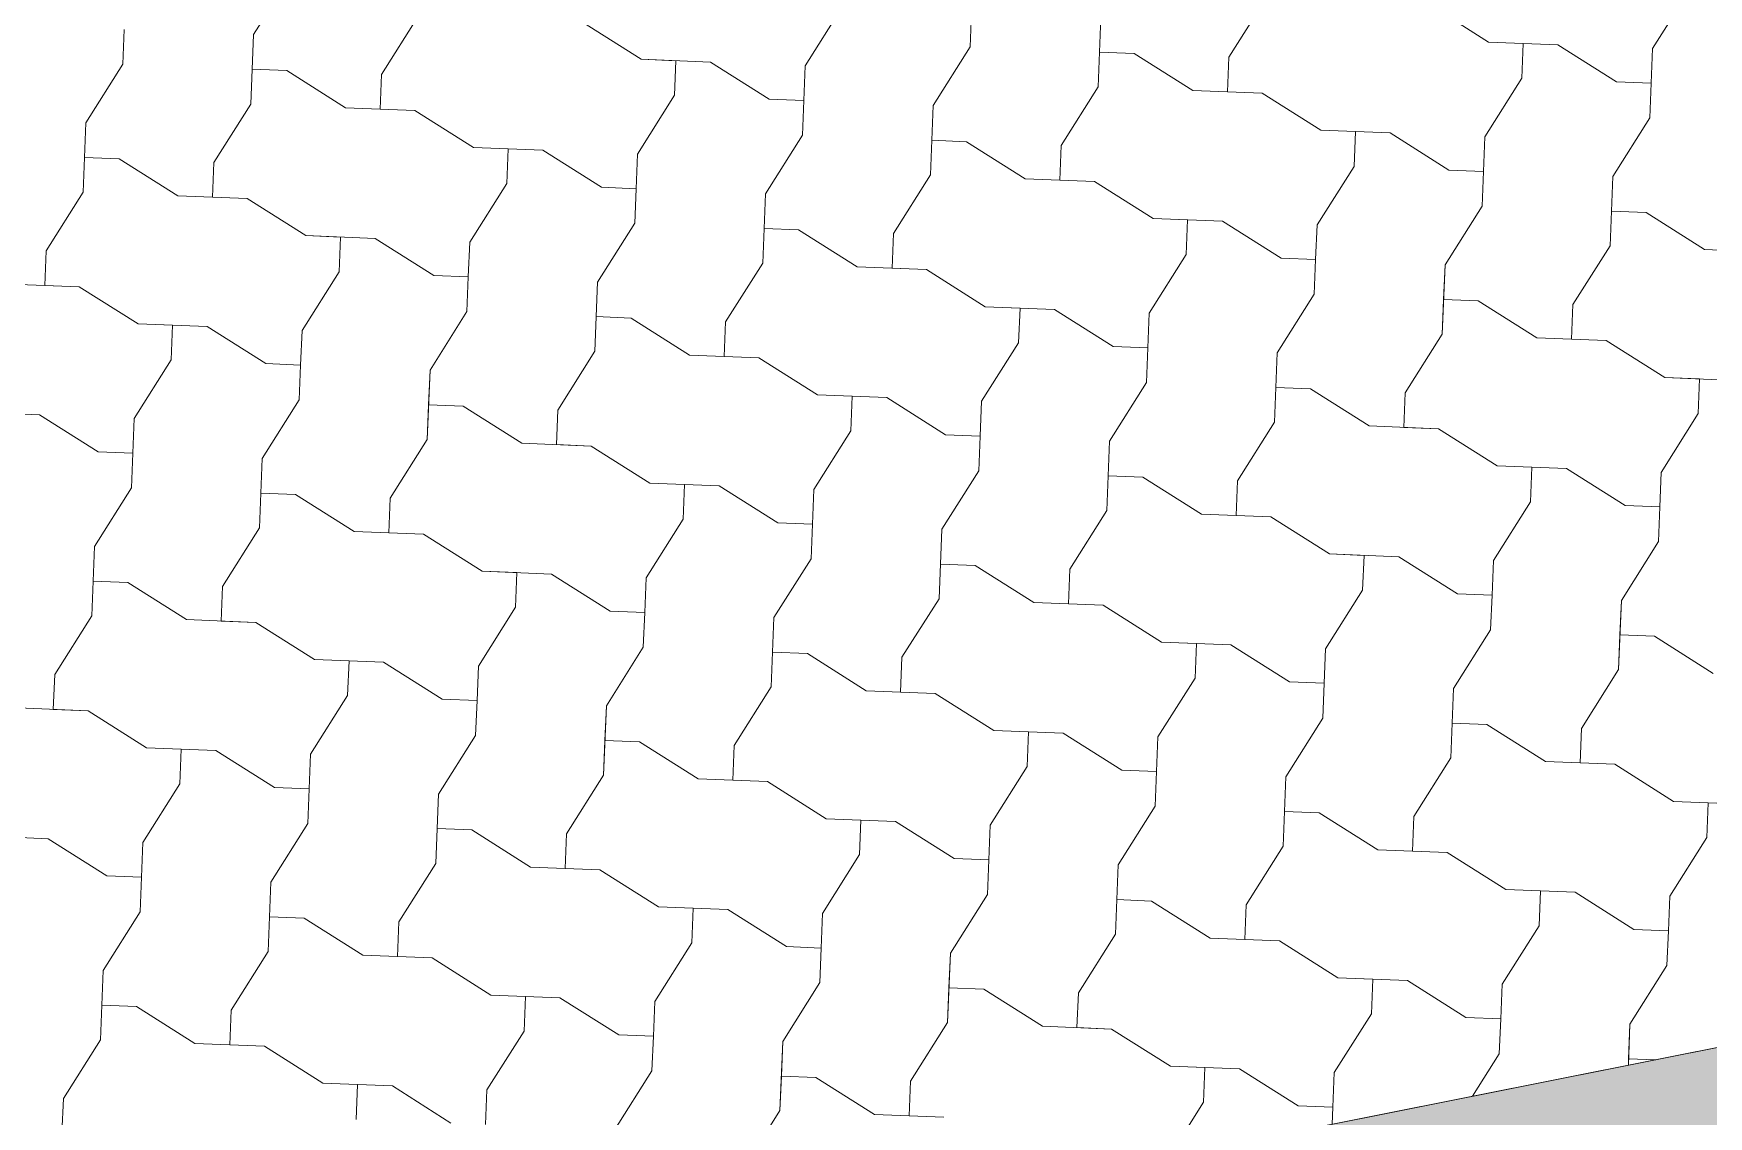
# Model space of a CAD drawing. Header units: metres. Extents: x -111189 to -108577, y -72951 to -72647.
# Drawn here: x -110736.038 to -110734.788, y -72943.498 to -72942.69 of the extents above; entities that cross this region are included whole.
import ezdxf

# ---------------------------------------------------------------- set-up
doc = ezdxf.new("R2010")
doc.units = ezdxf.units.M
doc.header["$MEASUREMENT"] = 0
doc.set_wipeout_variables(frame=1)
doc.linetypes.add('Dot & Dashed', pattern=[0.670278, 0.3175, -0.176389, 0, -0.176389])
doc.linetypes.add('Wipeout_Contour', pattern=[1, 0, -1])
for name, color, linetype in [('Planta Piso -1_1_0', 7, 'Continuous'), ('Planta Piso -1_1_01 - TERRENO PROPOSTO', 7, 'Continuous'), ('Planta Piso -1_1_02 - ESTRADAS', 7, 'Continuous'), ('Planta Piso -1_1_02 - PASSEIOS', 7, 'Continuous')]:
    doc.layers.add(name, color=color, linetype=linetype)

# ---------------------------------------------------------------- blocks, each defined once
blk = doc.blocks.new('*X139', base_point=(-110755.4355, -72968.689))
at = {"layer": 'Planta Piso -1_1_02 - PASSEIOS', "color": 253, "linetype": 'Continuous', "lineweight": 9, "ltscale": 1000}
for p, q in [((-110735.8742, -72942.6912), (-110735.8465, -72942.6475)), ((-110735.8742, -72942.6912), (-110735.8465, -72942.6475)), ((-110735.1463, -72942.708), (-110735.1187, -72942.6643)), ((-110735.1463, -72942.708), (-110735.1187, -72942.6643)), ((-110734.9963, -72942.6691), (-110734.9526, -72942.6968)), ((-110734.9963, -72942.6691), (-110734.9526, -72942.6968)), ((-110734.8302, -72942.7016), (-110734.8025, -72942.6578)), ((-110735.7787, -72942.7209), (-110735.751, -72942.6771)), ((-110735.7787, -72942.7209), (-110735.751, -72942.6771)), ((-110735.6287, -72942.682), (-110735.5849, -72942.7096)), ((-110735.6287, -72942.682), (-110735.5849, -72942.7096)), ((-110735.4625, -72942.7145), (-110735.4349, -72942.6707)), ((-110735.3394, -72942.7004), (-110735.3384, -72942.6745)), ((-110735.3394, -72942.7004), (-110735.3384, -72942.6745)), ((-110735.2439, -72942.7301), (-110735.2418, -72942.6784)), ((-110735.2418, -72942.6784), (-110735.2429, -72942.7042)), ((-110735.9717, -72942.7133), (-110735.9707, -72942.6874)), ((-110735.9717, -72942.7133), (-110735.9707, -72942.6874)), ((-110735.8762, -72942.743), (-110735.8742, -72942.6912)), ((-110735.8742, -72942.6912), (-110735.8752, -72942.7171)), ((-110735.367, -72942.7442), (-110735.3394, -72942.7004)), ((-110735.367, -72942.7442), (-110735.3394, -72942.7004)), ((-110735.2439, -72942.7301), (-110735.2429, -72942.7042)), ((-110735.217, -72942.7052), (-110735.2429, -72942.7042)), ((-110735.217, -72942.7052), (-110735.1732, -72942.7329)), ((-110734.9526, -72942.6968), (-110734.9267, -72942.6978)), ((-110734.9526, -72942.6968), (-110734.9008, -72942.6988)), ((-110734.9277, -72942.7236), (-110734.9267, -72942.6978)), ((-110734.9008, -72942.6988), (-110734.8571, -72942.7264)), ((-110734.8302, -72942.7016), (-110734.8312, -72942.7275)), ((-110735.9993, -72942.757), (-110735.9717, -72942.7133)), ((-110735.9993, -72942.757), (-110735.9717, -72942.7133)), ((-110735.8762, -72942.743), (-110735.8752, -72942.7171)), ((-110735.8493, -72942.7181), (-110735.8752, -72942.7171)), ((-110735.8493, -72942.7181), (-110735.8056, -72942.7458)), ((-110735.5849, -72942.7096), (-110735.559, -72942.7107)), ((-110735.5849, -72942.7096), (-110735.5332, -72942.7117)), ((-110735.56, -72942.7365), (-110735.559, -72942.7107)), ((-110735.5332, -72942.7117), (-110735.4894, -72942.7393)), ((-110735.4625, -72942.7145), (-110735.4635, -72942.7403)), ((-110735.1463, -72942.708), (-110735.1474, -72942.7339)), ((-110735.1463, -72942.708), (-110735.1474, -72942.7339)), ((-110735.7787, -72942.7209), (-110735.7797, -72942.7468)), ((-110735.7787, -72942.7209), (-110735.7797, -72942.7468)), ((-110735.2715, -72942.7739), (-110735.2439, -72942.7301)), ((-110735.2715, -72942.7739), (-110735.2439, -72942.7301)), ((-110734.9554, -72942.7674), (-110734.9277, -72942.7236)), ((-110734.8571, -72942.7264), (-110734.8312, -72942.7275)), ((-110734.8322, -72942.7533), (-110734.8312, -72942.7275)), ((-110734.8322, -72942.7533), (-110734.8312, -72942.7275)), ((-110735.9038, -72942.7867), (-110735.8762, -72942.743)), ((-110735.9038, -72942.7867), (-110735.8762, -72942.743)), ((-110735.5877, -72942.7803), (-110735.56, -72942.7365)), ((-110735.4894, -72942.7393), (-110735.4635, -72942.7403)), ((-110735.4646, -72942.7662), (-110735.4635, -72942.7403)), ((-110735.4646, -72942.7662), (-110735.4635, -72942.7403)), ((-110735.3691, -72942.7959), (-110735.367, -72942.7442)), ((-110735.367, -72942.7442), (-110735.368, -72942.77)), ((-110735.1732, -72942.7329), (-110735.1215, -72942.7349)), ((-110735.1215, -72942.7349), (-110735.1474, -72942.7339)), ((-110735.1215, -72942.7349), (-110735.0777, -72942.7626)), ((-110735.1215, -72942.7349), (-110735.0777, -72942.7626)), ((-110736.0014, -72942.8088), (-110735.9993, -72942.757)), ((-110735.9993, -72942.757), (-110736.0004, -72942.7829)), ((-110735.8056, -72942.7458), (-110735.7538, -72942.7478)), ((-110735.7538, -72942.7478), (-110735.7797, -72942.7468)), ((-110735.7538, -72942.7478), (-110735.7101, -72942.7754)), ((-110735.7538, -72942.7478), (-110735.7101, -72942.7754)), ((-110734.8599, -72942.7971), (-110734.8322, -72942.7533)), ((-110734.8599, -72942.7971), (-110734.8322, -72942.7533)), ((-110735.4922, -72942.81), (-110735.4646, -72942.7662)), ((-110735.4922, -72942.81), (-110735.4646, -72942.7662)), ((-110735.3691, -72942.7959), (-110735.368, -72942.77)), ((-110735.3422, -72942.7711), (-110735.368, -72942.77)), ((-110735.0777, -72942.7626), (-110735.0519, -72942.7636)), ((-110735.0777, -72942.7626), (-110735.026, -72942.7646)), ((-110735.0529, -72942.7895), (-110735.0519, -72942.7636)), ((-110735.026, -72942.7646), (-110734.9822, -72942.7923)), ((-110734.9554, -72942.7674), (-110734.9564, -72942.7933)), ((-110735.7101, -72942.7754), (-110735.6842, -72942.7765)), ((-110735.7101, -72942.7754), (-110735.6583, -72942.7775)), ((-110735.6852, -72942.8023), (-110735.6842, -72942.7765)), ((-110735.6583, -72942.7775), (-110735.6146, -72942.8051)), ((-110735.5877, -72942.7803), (-110735.5887, -72942.8062)), ((-110735.3422, -72942.7711), (-110735.2984, -72942.7987)), ((-110735.2715, -72942.7739), (-110735.2725, -72942.7997)), ((-110735.2715, -72942.7739), (-110735.2725, -72942.7997)), ((-110736.0014, -72942.8088), (-110736.0004, -72942.7829)), ((-110735.9745, -72942.7839), (-110736.0004, -72942.7829)), ((-110735.9745, -72942.7839), (-110735.9307, -72942.8116)), ((-110735.9038, -72942.7867), (-110735.9049, -72942.8126)), ((-110735.9038, -72942.7867), (-110735.9049, -72942.8126)), ((-110735.0805, -72942.8332), (-110735.0529, -72942.7895)), ((-110734.9822, -72942.7923), (-110734.9564, -72942.7933)), ((-110734.9574, -72942.8191), (-110734.9564, -72942.7933)), ((-110734.9574, -72942.8191), (-110734.9564, -72942.7933)), ((-110735.7129, -72942.8461), (-110735.6852, -72942.8023)), ((-110735.6146, -72942.8051), (-110735.5887, -72942.8062)), ((-110735.5897, -72942.832), (-110735.5887, -72942.8062)), ((-110735.5897, -72942.832), (-110735.5887, -72942.8062)), ((-110735.3967, -72942.8397), (-110735.3691, -72942.7959)), ((-110735.3967, -72942.8397), (-110735.3691, -72942.7959)), ((-110735.2984, -72942.7987), (-110735.2467, -72942.8007)), ((-110735.2467, -72942.8007), (-110735.2725, -72942.7997)), ((-110735.2467, -72942.8007), (-110735.2029, -72942.8284)), ((-110735.2467, -72942.8007), (-110735.2029, -72942.8284)), ((-110734.8619, -72942.8488), (-110734.8599, -72942.7971)), ((-110734.8599, -72942.7971), (-110734.8609, -72942.823)), ((-110736.029, -72942.8525), (-110736.0014, -72942.8088)), ((-110736.029, -72942.8525), (-110736.0014, -72942.8088)), ((-110735.9307, -72942.8116), (-110735.879, -72942.8136)), ((-110735.879, -72942.8136), (-110735.9049, -72942.8126)), ((-110735.879, -72942.8136), (-110735.8352, -72942.8412)), ((-110735.879, -72942.8136), (-110735.8352, -72942.8412)), ((-110735.4942, -72942.8617), (-110735.4922, -72942.81)), ((-110735.4922, -72942.81), (-110735.4932, -72942.8358)), ((-110734.985, -72942.8629), (-110734.9574, -72942.8191)), ((-110734.985, -72942.8629), (-110734.9574, -72942.8191)), ((-110735.6174, -72942.8758), (-110735.5897, -72942.832)), ((-110735.6174, -72942.8758), (-110735.5897, -72942.832)), ((-110735.2029, -72942.8284), (-110735.1771, -72942.8294)), ((-110735.2029, -72942.8284), (-110735.1512, -72942.8304)), ((-110735.1781, -72942.8553), (-110735.1771, -72942.8294)), ((-110735.1512, -72942.8304), (-110735.1074, -72942.8581)), ((-110734.8619, -72942.8488), (-110734.8609, -72942.823)), ((-110734.835, -72942.824), (-110734.8609, -72942.823)), ((-110734.835, -72942.824), (-110734.7913, -72942.8516)), ((-110735.8352, -72942.8412), (-110735.8094, -72942.8423)), ((-110735.8352, -72942.8412), (-110735.7835, -72942.8433)), ((-110735.8104, -72942.8681), (-110735.8094, -72942.8423)), ((-110735.7835, -72942.8433), (-110735.7397, -72942.8709)), ((-110735.4942, -72942.8617), (-110735.4932, -72942.8358)), ((-110735.4674, -72942.8369), (-110735.4932, -72942.8358)), ((-110735.4674, -72942.8369), (-110735.4236, -72942.8645)), ((-110735.3967, -72942.8397), (-110735.3977, -72942.8655)), ((-110735.3967, -72942.8397), (-110735.3977, -72942.8655)), ((-110735.0805, -72942.8332), (-110735.0816, -72942.8591)), ((-110736.029, -72942.8525), (-110736.03, -72942.8784)), ((-110736.029, -72942.8525), (-110736.03, -72942.8784)), ((-110735.7129, -72942.8461), (-110735.7139, -72942.872)), ((-110735.2057, -72942.899), (-110735.1781, -72942.8553)), ((-110734.8896, -72942.8926), (-110734.8619, -72942.8488)), ((-110734.8896, -72942.8926), (-110734.8619, -72942.8488)), ((-110734.7913, -72942.8516), (-110734.7395, -72942.8537)), ((-110735.838, -72942.9119), (-110735.8104, -72942.8681)), ((-110735.5219, -72942.9055), (-110735.4942, -72942.8617)), ((-110735.5219, -72942.9055), (-110735.4942, -72942.8617)), ((-110735.4236, -72942.8645), (-110735.3719, -72942.8665)), ((-110735.3719, -72942.8665), (-110735.3977, -72942.8655)), ((-110735.3719, -72942.8665), (-110735.3281, -72942.8942)), ((-110735.3719, -72942.8665), (-110735.3281, -72942.8942)), ((-110735.1074, -72942.8581), (-110735.0816, -72942.8591)), ((-110735.0826, -72942.8849), (-110735.0816, -72942.8591)), ((-110735.0826, -72942.8849), (-110735.0816, -72942.8591)), ((-110734.9871, -72942.9146), (-110734.985, -72942.8629)), ((-110734.985, -72942.8629), (-110734.9861, -72942.8888)), ((-110736.0559, -72942.8774), (-110736.0042, -72942.8794)), ((-110736.0042, -72942.8794), (-110736.03, -72942.8784)), ((-110736.0042, -72942.8794), (-110735.9604, -72942.9071)), ((-110736.0042, -72942.8794), (-110735.9604, -72942.9071)), ((-110735.7397, -72942.8709), (-110735.7139, -72942.872)), ((-110735.7149, -72942.8978), (-110735.7139, -72942.872)), ((-110735.7149, -72942.8978), (-110735.7139, -72942.872)), ((-110735.6194, -72942.9275), (-110735.6174, -72942.8758)), ((-110735.6174, -72942.8758), (-110735.6184, -72942.9016)), ((-110735.3281, -72942.8942), (-110735.3022, -72942.8952)), ((-110735.3281, -72942.8942), (-110735.2764, -72942.8962)), ((-110735.3033, -72942.9211), (-110735.3022, -72942.8952)), ((-110735.1102, -72942.9287), (-110735.0826, -72942.8849)), ((-110735.1102, -72942.9287), (-110735.0826, -72942.8849)), ((-110734.9871, -72942.9146), (-110734.9861, -72942.8888)), ((-110734.9602, -72942.8898), (-110734.9861, -72942.8888)), ((-110734.9602, -72942.8898), (-110734.9164, -72942.9174)), ((-110734.8896, -72942.8926), (-110734.8906, -72942.9185)), ((-110734.8896, -72942.8926), (-110734.8906, -72942.9185)), ((-110735.9604, -72942.9071), (-110735.9346, -72942.9081)), ((-110735.9604, -72942.9071), (-110735.9087, -72942.9091)), ((-110735.7425, -72942.9416), (-110735.7149, -72942.8978)), ((-110735.7425, -72942.9416), (-110735.7149, -72942.8978)), ((-110735.6194, -72942.9275), (-110735.6184, -72942.9016)), ((-110735.5925, -72942.9027), (-110735.6184, -72942.9016)), ((-110735.5925, -72942.9027), (-110735.5488, -72942.9303)), ((-110735.5219, -72942.9055), (-110735.5229, -72942.9313)), ((-110735.5219, -72942.9055), (-110735.5229, -72942.9313)), ((-110735.2764, -72942.8962), (-110735.2326, -72942.9239)), ((-110735.2057, -72942.899), (-110735.2067, -72942.9249)), ((-110735.9356, -72942.9339), (-110735.9346, -72942.9081)), ((-110735.9087, -72942.9091), (-110735.8649, -72942.9367)), ((-110735.838, -72942.9119), (-110735.8391, -72942.9378)), ((-110735.0147, -72942.9584), (-110734.9871, -72942.9146)), ((-110735.0147, -72942.9584), (-110734.9871, -72942.9146)), ((-110734.9164, -72942.9174), (-110734.8647, -72942.9195)), ((-110734.8647, -72942.9195), (-110734.8906, -72942.9185)), ((-110734.8647, -72942.9195), (-110734.8209, -72942.9471)), ((-110734.8647, -72942.9195), (-110734.8209, -72942.9471)), ((-110735.6471, -72942.9713), (-110735.6194, -72942.9275)), ((-110735.6471, -72942.9713), (-110735.6194, -72942.9275)), ((-110735.5488, -72942.9303), (-110735.497, -72942.9324)), ((-110735.497, -72942.9324), (-110735.5229, -72942.9313)), ((-110735.497, -72942.9324), (-110735.4533, -72942.96)), ((-110735.497, -72942.9324), (-110735.4533, -72942.96)), ((-110735.3309, -72942.9648), (-110735.3033, -72942.9211)), ((-110735.2326, -72942.9239), (-110735.2067, -72942.9249)), ((-110735.2078, -72942.9508), (-110735.2067, -72942.9249)), ((-110735.2078, -72942.9508), (-110735.2067, -72942.9249)), ((-110735.1123, -72942.9804), (-110735.1102, -72942.9287)), ((-110735.1102, -72942.9287), (-110735.1112, -72942.9546)), ((-110735.9632, -72942.9777), (-110735.9356, -72942.9339)), ((-110735.8649, -72942.9367), (-110735.8391, -72942.9378)), ((-110735.8401, -72942.9636), (-110735.8391, -72942.9378)), ((-110735.8401, -72942.9636), (-110735.8391, -72942.9378)), ((-110735.7446, -72942.9933), (-110735.7425, -72942.9416)), ((-110735.7425, -72942.9416), (-110735.7436, -72942.9675)), ((-110735.2354, -72942.9945), (-110735.2078, -72942.9508)), ((-110735.2354, -72942.9945), (-110735.2078, -72942.9508)), ((-110735.1123, -72942.9804), (-110735.1112, -72942.9546)), ((-110735.0854, -72942.9556), (-110735.1112, -72942.9546)), ((-110735.0854, -72942.9556), (-110735.0416, -72942.9832)), ((-110734.8209, -72942.9471), (-110734.7951, -72942.9481)), ((-110734.8209, -72942.9471), (-110734.7692, -72942.9492)), ((-110734.7961, -72942.974), (-110734.7951, -72942.9481)), ((-110735.8677, -72943.0074), (-110735.8401, -72942.9636)), ((-110735.8677, -72943.0074), (-110735.8401, -72942.9636)), ((-110735.7446, -72942.9933), (-110735.7436, -72942.9675)), ((-110735.7177, -72942.9685), (-110735.7436, -72942.9675)), ((-110735.7177, -72942.9685), (-110735.6739, -72942.9961)), ((-110735.4533, -72942.96), (-110735.4274, -72942.961)), ((-110735.4533, -72942.96), (-110735.4015, -72942.962)), ((-110735.4284, -72942.9869), (-110735.4274, -72942.961)), ((-110735.4015, -72942.962), (-110735.3578, -72942.9897)), ((-110735.3309, -72942.9648), (-110735.3319, -72942.9907)), ((-110735.0147, -72942.9584), (-110735.0158, -72942.9843)), ((-110735.0147, -72942.9584), (-110735.0158, -72942.9843)), ((-110736.0856, -72942.9729), (-110736.0339, -72942.9749)), ((-110736.0339, -72942.9749), (-110735.9901, -72943.0025)), ((-110735.9632, -72942.9777), (-110735.9642, -72943.0036)), ((-110735.6471, -72942.9713), (-110735.6481, -72942.9971)), ((-110735.6471, -72942.9713), (-110735.6481, -72942.9971)), ((-110735.1399, -72943.0242), (-110735.1123, -72942.9804)), ((-110735.1399, -72943.0242), (-110735.1123, -72942.9804)), ((-110734.8237, -72943.0178), (-110734.7961, -72942.974)), ((-110735.7722, -72943.0371), (-110735.7446, -72942.9933)), ((-110735.7722, -72943.0371), (-110735.7446, -72942.9933)), ((-110735.4561, -72943.0306), (-110735.4284, -72942.9869)), ((-110735.3578, -72942.9897), (-110735.3319, -72942.9907)), ((-110735.3329, -72943.0166), (-110735.3319, -72942.9907)), ((-110735.3329, -72943.0166), (-110735.3319, -72942.9907)), ((-110735.2374, -72943.0462), (-110735.2354, -72942.9945)), ((-110735.2354, -72942.9945), (-110735.2364, -72943.0204)), ((-110735.0416, -72942.9832), (-110734.9899, -72942.9853)), ((-110734.9899, -72942.9853), (-110735.0158, -72942.9843)), ((-110734.9899, -72942.9853), (-110734.9461, -72943.0129)), ((-110734.9899, -72942.9853), (-110734.9461, -72943.0129)), ((-110735.9901, -72943.0025), (-110735.9642, -72943.0036)), ((-110735.9653, -72943.0294), (-110735.9642, -72943.0036)), ((-110735.9653, -72943.0294), (-110735.9642, -72943.0036)), ((-110735.8698, -72943.0591), (-110735.8677, -72943.0074)), ((-110735.8677, -72943.0074), (-110735.8687, -72943.0333)), ((-110735.6739, -72942.9961), (-110735.6222, -72942.9982)), ((-110735.6222, -72942.9982), (-110735.6481, -72942.9971)), ((-110735.6222, -72942.9982), (-110735.5784, -72943.0258)), ((-110735.6222, -72942.9982), (-110735.5784, -72943.0258)), ((-110735.3606, -72943.0603), (-110735.3329, -72943.0166)), ((-110735.3606, -72943.0603), (-110735.3329, -72943.0166)), ((-110734.9461, -72943.0129), (-110734.9203, -72943.0139)), ((-110734.9461, -72943.0129), (-110734.8944, -72943.015)), ((-110734.9213, -72943.0398), (-110734.9203, -72943.0139)), ((-110734.8944, -72943.015), (-110734.8506, -72943.0426)), ((-110734.8237, -72943.0178), (-110734.8248, -72943.0436)), ((-110735.9929, -72943.0732), (-110735.9653, -72943.0294)), ((-110735.9929, -72943.0732), (-110735.9653, -72943.0294)), ((-110735.5784, -72943.0258), (-110735.5526, -72943.0268)), ((-110735.5784, -72943.0258), (-110735.5267, -72943.0278)), ((-110735.5536, -72943.0527), (-110735.5526, -72943.0268)), ((-110735.5267, -72943.0278), (-110735.483, -72943.0555)), ((-110735.4561, -72943.0306), (-110735.4571, -72943.0565)), ((-110735.2374, -72943.0462), (-110735.2364, -72943.0204)), ((-110735.2106, -72943.0214), (-110735.2364, -72943.0204)), ((-110735.2106, -72943.0214), (-110735.1668, -72943.049)), ((-110735.1399, -72943.0242), (-110735.1409, -72943.0501)), ((-110735.1399, -72943.0242), (-110735.1409, -72943.0501)), ((-110735.8698, -72943.0591), (-110735.8687, -72943.0333)), ((-110735.8429, -72943.0343), (-110735.8687, -72943.0333)), ((-110735.8429, -72943.0343), (-110735.7991, -72943.0619)), ((-110735.7722, -72943.0371), (-110735.7733, -72943.0629)), ((-110735.7722, -72943.0371), (-110735.7733, -72943.0629)), ((-110734.9489, -72943.0836), (-110734.9213, -72943.0398)), ((-110734.8506, -72943.0426), (-110734.8248, -72943.0436)), ((-110734.8258, -72943.0695), (-110734.8248, -72943.0436)), ((-110734.8258, -72943.0695), (-110734.8248, -72943.0436)), ((-110735.5812, -72943.0965), (-110735.5536, -72943.0527)), ((-110735.483, -72943.0555), (-110735.4571, -72943.0565)), ((-110735.4581, -72943.0824), (-110735.4571, -72943.0565)), ((-110735.4581, -72943.0824), (-110735.4571, -72943.0565)), ((-110735.2651, -72943.09), (-110735.2374, -72943.0462)), ((-110735.2651, -72943.09), (-110735.2374, -72943.0462)), ((-110735.1668, -72943.049), (-110735.1151, -72943.0511)), ((-110735.1151, -72943.0511), (-110735.1409, -72943.0501)), ((-110735.1151, -72943.0511), (-110735.0713, -72943.0787)), ((-110735.1151, -72943.0511), (-110735.0713, -72943.0787)), ((-110735.8974, -72943.1029), (-110735.8698, -72943.0591)), ((-110735.8974, -72943.1029), (-110735.8698, -72943.0591)), ((-110735.7991, -72943.0619), (-110735.7474, -72943.064)), ((-110735.7474, -72943.064), (-110735.7733, -72943.0629)), ((-110735.7474, -72943.064), (-110735.7036, -72943.0916)), ((-110735.7474, -72943.064), (-110735.7036, -72943.0916)), ((-110735.3626, -72943.1121), (-110735.3606, -72943.0603)), ((-110735.3606, -72943.0603), (-110735.3616, -72943.0862)), ((-110734.8534, -72943.1133), (-110734.8258, -72943.0695)), ((-110734.8534, -72943.1133), (-110734.8258, -72943.0695)), ((-110735.9949, -72943.1249), (-110735.9929, -72943.0732)), ((-110735.9929, -72943.0732), (-110735.9939, -72943.0991)), ((-110735.4858, -72943.1261), (-110735.4581, -72943.0824)), ((-110735.4858, -72943.1261), (-110735.4581, -72943.0824)), ((-110735.0713, -72943.0787), (-110735.0454, -72943.0798)), ((-110735.0713, -72943.0787), (-110735.0196, -72943.0808)), ((-110735.0465, -72943.1056), (-110735.0454, -72943.0798)), ((-110735.0196, -72943.0808), (-110734.9758, -72943.1084)), ((-110735.7036, -72943.0916), (-110735.6778, -72943.0926)), ((-110735.7036, -72943.0916), (-110735.6519, -72943.0937)), ((-110735.6788, -72943.1185), (-110735.6778, -72943.0926)), ((-110735.6519, -72943.0937), (-110735.6081, -72943.1213)), ((-110735.3626, -72943.1121), (-110735.3616, -72943.0862)), ((-110735.3357, -72943.0872), (-110735.3616, -72943.0862)), ((-110735.3357, -72943.0872), (-110735.292, -72943.1149)), ((-110735.2651, -72943.09), (-110735.2661, -72943.1159)), ((-110735.2651, -72943.09), (-110735.2661, -72943.1159)), ((-110734.9489, -72943.0836), (-110734.9499, -72943.1094)), ((-110735.9949, -72943.1249), (-110735.9939, -72943.0991)), ((-110735.9681, -72943.1001), (-110735.9939, -72943.0991)), ((-110735.9681, -72943.1001), (-110735.9243, -72943.1277)), ((-110735.8974, -72943.1029), (-110735.8984, -72943.1288)), ((-110735.8974, -72943.1029), (-110735.8984, -72943.1288)), ((-110735.5812, -72943.0965), (-110735.5823, -72943.1223)), ((-110735.0741, -72943.1494), (-110735.0465, -72943.1056)), ((-110735.7064, -72943.1623), (-110735.6788, -72943.1185)), ((-110735.3903, -72943.1558), (-110735.3626, -72943.1121)), ((-110735.3903, -72943.1558), (-110735.3626, -72943.1121)), ((-110735.292, -72943.1149), (-110735.2402, -72943.1169)), ((-110735.2402, -72943.1169), (-110735.2661, -72943.1159)), ((-110735.2402, -72943.1169), (-110735.1965, -72943.1445)), ((-110735.2402, -72943.1169), (-110735.1965, -72943.1445)), ((-110734.9758, -72943.1084), (-110734.9499, -72943.1094)), ((-110734.951, -72943.1353), (-110734.9499, -72943.1094)), ((-110734.951, -72943.1353), (-110734.9499, -72943.1094)), ((-110734.8555, -72943.165), (-110734.8534, -72943.1133)), ((-110734.8534, -72943.1133), (-110734.8545, -72943.1391)), ((-110736.0226, -72943.1687), (-110735.9949, -72943.1249)), ((-110736.0226, -72943.1687), (-110735.9949, -72943.1249)), ((-110735.9243, -72943.1277), (-110735.8726, -72943.1298)), ((-110735.8726, -72943.1298), (-110735.8984, -72943.1288)), ((-110735.8726, -72943.1298), (-110735.8288, -72943.1574)), ((-110735.8726, -72943.1298), (-110735.8288, -72943.1574)), ((-110735.6081, -72943.1213), (-110735.5823, -72943.1223)), ((-110735.5833, -72943.1482), (-110735.5823, -72943.1223)), ((-110735.5833, -72943.1482), (-110735.5823, -72943.1223)), ((-110735.4878, -72943.1779), (-110735.4858, -72943.1261)), ((-110735.4858, -72943.1261), (-110735.4868, -72943.152)), ((-110735.1965, -72943.1445), (-110735.1706, -72943.1456)), ((-110735.1965, -72943.1445), (-110735.1448, -72943.1466)), ((-110734.9786, -72943.1791), (-110734.951, -72943.1353)), ((-110734.9786, -72943.1791), (-110734.951, -72943.1353)), ((-110734.8555, -72943.165), (-110734.8545, -72943.1391)), ((-110734.8286, -72943.1401), (-110734.8545, -72943.1391)), ((-110734.8286, -72943.1401), (-110734.7848, -72943.1678)), ((-110735.8288, -72943.1574), (-110735.8029, -72943.1584)), ((-110735.8288, -72943.1574), (-110735.7771, -72943.1595)), ((-110735.6109, -72943.1919), (-110735.5833, -72943.1482)), ((-110735.6109, -72943.1919), (-110735.5833, -72943.1482)), ((-110735.4878, -72943.1779), (-110735.4868, -72943.152)), ((-110735.4609, -72943.153), (-110735.4868, -72943.152)), ((-110735.4609, -72943.153), (-110735.4171, -72943.1807)), ((-110735.3903, -72943.1558), (-110735.3913, -72943.1817)), ((-110735.3903, -72943.1558), (-110735.3913, -72943.1817)), ((-110735.1716, -72943.1714), (-110735.1706, -72943.1456)), ((-110735.1448, -72943.1466), (-110735.101, -72943.1742)), ((-110735.0741, -72943.1494), (-110735.0751, -72943.1752)), ((-110736.0226, -72943.1687), (-110736.0236, -72943.1946)), ((-110736.0226, -72943.1687), (-110736.0236, -72943.1946)), ((-110735.804, -72943.1843), (-110735.8029, -72943.1584)), ((-110735.7771, -72943.1595), (-110735.7333, -72943.1871)), ((-110735.7064, -72943.1623), (-110735.7074, -72943.1881)), ((-110734.8831, -72943.2088), (-110734.8555, -72943.165)), ((-110734.8831, -72943.2088), (-110734.8555, -72943.165)), ((-110735.5154, -72943.2216), (-110735.4878, -72943.1779)), ((-110735.5154, -72943.2216), (-110735.4878, -72943.1779)), ((-110735.4171, -72943.1807), (-110735.3654, -72943.1827)), ((-110735.3654, -72943.1827), (-110735.3913, -72943.1817)), ((-110735.3654, -72943.1827), (-110735.3217, -72943.2103)), ((-110735.3654, -72943.1827), (-110735.3217, -72943.2103)), ((-110735.1993, -72943.2152), (-110735.1716, -72943.1714)), ((-110735.101, -72943.1742), (-110735.0751, -72943.1752)), ((-110735.0761, -72943.2011), (-110735.0751, -72943.1752)), ((-110735.0761, -72943.2011), (-110735.0751, -72943.1752)), ((-110734.9807, -72943.2308), (-110734.9786, -72943.1791)), ((-110734.9786, -72943.1791), (-110734.9796, -72943.2049)), ((-110736.0495, -72943.1935), (-110735.9977, -72943.1956)), ((-110735.9977, -72943.1956), (-110736.0236, -72943.1946)), ((-110735.8316, -72943.2281), (-110735.804, -72943.1843)), ((-110735.7333, -72943.1871), (-110735.7074, -72943.1881)), ((-110735.7085, -72943.214), (-110735.7074, -72943.1881)), ((-110735.7085, -72943.214), (-110735.7074, -72943.1881)), ((-110735.613, -72943.2437), (-110735.6109, -72943.1919)), ((-110735.6109, -72943.1919), (-110735.612, -72943.2178)), ((-110735.9977, -72943.1956), (-110735.954, -72943.2232)), ((-110735.9977, -72943.1956), (-110735.954, -72943.2232)), ((-110735.1038, -72943.2449), (-110735.0761, -72943.2011)), ((-110735.1038, -72943.2449), (-110735.0761, -72943.2011)), ((-110734.9807, -72943.2308), (-110734.9796, -72943.2049)), ((-110734.9538, -72943.206), (-110734.9796, -72943.2049)), ((-110734.9538, -72943.206), (-110734.91, -72943.2336)), ((-110735.7361, -72943.2578), (-110735.7085, -72943.214)), ((-110735.7361, -72943.2578), (-110735.7085, -72943.214)), ((-110735.613, -72943.2437), (-110735.612, -72943.2178)), ((-110735.5861, -72943.2188), (-110735.612, -72943.2178)), ((-110735.5861, -72943.2188), (-110735.5423, -72943.2465)), ((-110735.3217, -72943.2103), (-110735.2958, -72943.2114)), ((-110735.3217, -72943.2103), (-110735.2699, -72943.2124)), ((-110735.2968, -72943.2372), (-110735.2958, -72943.2114)), ((-110735.2699, -72943.2124), (-110735.2262, -72943.24)), ((-110735.1993, -72943.2152), (-110735.2003, -72943.2411)), ((-110734.8831, -72943.2088), (-110734.8841, -72943.2346)), ((-110734.8831, -72943.2088), (-110734.8841, -72943.2346)), ((-110735.954, -72943.2232), (-110735.9281, -72943.2242)), ((-110735.954, -72943.2232), (-110735.9023, -72943.2253)), ((-110735.9291, -72943.2501), (-110735.9281, -72943.2242)), ((-110735.9023, -72943.2253), (-110735.8585, -72943.2529)), ((-110735.8316, -72943.2281), (-110735.8326, -72943.2539)), ((-110735.5154, -72943.2216), (-110735.5165, -72943.2475)), ((-110735.5154, -72943.2216), (-110735.5165, -72943.2475)), ((-110735.0083, -72943.2746), (-110734.9807, -72943.2308)), ((-110735.0083, -72943.2746), (-110734.9807, -72943.2308)), ((-110735.6406, -72943.2874), (-110735.613, -72943.2437)), ((-110735.6406, -72943.2874), (-110735.613, -72943.2437)), ((-110735.3245, -72943.281), (-110735.2968, -72943.2372)), ((-110735.2262, -72943.24), (-110735.2003, -72943.2411)), ((-110735.2013, -72943.2669), (-110735.2003, -72943.2411)), ((-110735.2013, -72943.2669), (-110735.2003, -72943.2411)), ((-110735.1058, -72943.2966), (-110735.1038, -72943.2449)), ((-110735.1038, -72943.2449), (-110735.1048, -72943.2707)), ((-110734.91, -72943.2336), (-110734.8583, -72943.2356)), ((-110734.8583, -72943.2356), (-110734.8841, -72943.2346)), ((-110734.8583, -72943.2356), (-110734.8145, -72943.2633)), ((-110734.8583, -72943.2356), (-110734.8145, -72943.2633)), ((-110735.9568, -72943.2939), (-110735.9291, -72943.2501)), ((-110735.8585, -72943.2529), (-110735.8326, -72943.2539)), ((-110735.8336, -72943.2798), (-110735.8326, -72943.2539)), ((-110735.8336, -72943.2798), (-110735.8326, -72943.2539)), ((-110735.7382, -72943.3095), (-110735.7361, -72943.2578)), ((-110735.7361, -72943.2578), (-110735.7371, -72943.2836)), ((-110735.5423, -72943.2465), (-110735.4906, -72943.2485)), ((-110735.4906, -72943.2485), (-110735.5165, -72943.2475)), ((-110735.4906, -72943.2485), (-110735.4468, -72943.2762)), ((-110735.4906, -72943.2485), (-110735.4468, -72943.2762)), ((-110735.229, -72943.3107), (-110735.2013, -72943.2669)), ((-110735.229, -72943.3107), (-110735.2013, -72943.2669)), ((-110734.8145, -72943.2633), (-110734.7886, -72943.2643)), ((-110734.8145, -72943.2633), (-110734.7628, -72943.2653)), ((-110734.7897, -72943.2902), (-110734.7886, -72943.2643)), ((-110735.8613, -72943.3236), (-110735.8336, -72943.2798)), ((-110735.8613, -72943.3236), (-110735.8336, -72943.2798)), ((-110735.4468, -72943.2762), (-110735.421, -72943.2772)), ((-110735.4468, -72943.2762), (-110735.3951, -72943.2782)), ((-110735.422, -72943.303), (-110735.421, -72943.2772)), ((-110735.3951, -72943.2782), (-110735.3513, -72943.3058)), ((-110735.3245, -72943.281), (-110735.3255, -72943.3069)), ((-110735.1058, -72943.2966), (-110735.1048, -72943.2707)), ((-110735.0789, -72943.2718), (-110735.1048, -72943.2707)), ((-110735.0789, -72943.2718), (-110735.0352, -72943.2994)), ((-110735.0083, -72943.2746), (-110735.0093, -72943.3004)), ((-110735.0083, -72943.2746), (-110735.0093, -72943.3004)), ((-110736.0792, -72943.289), (-110736.0274, -72943.2911)), ((-110736.0274, -72943.2911), (-110735.9837, -72943.3187)), ((-110735.9568, -72943.2939), (-110735.9578, -72943.3197)), ((-110735.7382, -72943.3095), (-110735.7371, -72943.2836)), ((-110735.7113, -72943.2846), (-110735.7371, -72943.2836)), ((-110735.7113, -72943.2846), (-110735.6675, -72943.3123)), ((-110735.6406, -72943.2874), (-110735.6416, -72943.3133)), ((-110735.6406, -72943.2874), (-110735.6416, -72943.3133)), ((-110734.8173, -72943.3339), (-110734.7897, -72943.2902)), ((-110735.4496, -72943.3468), (-110735.422, -72943.303)), ((-110735.3513, -72943.3058), (-110735.3255, -72943.3069)), ((-110735.3265, -72943.3327), (-110735.3255, -72943.3069)), ((-110735.3265, -72943.3327), (-110735.3255, -72943.3069)), ((-110735.1335, -72943.3404), (-110735.1058, -72943.2966)), ((-110735.1335, -72943.3404), (-110735.1058, -72943.2966)), ((-110735.0352, -72943.2994), (-110734.9835, -72943.3014)), ((-110734.9835, -72943.3014), (-110735.0093, -72943.3004)), ((-110734.9835, -72943.3014), (-110734.9397, -72943.3291)), ((-110734.9835, -72943.3014), (-110734.9397, -72943.3291)), ((-110735.9837, -72943.3187), (-110735.9578, -72943.3197)), ((-110735.9588, -72943.3456), (-110735.9578, -72943.3197)), ((-110735.9588, -72943.3456), (-110735.9578, -72943.3197)), ((-110735.7658, -72943.3532), (-110735.7382, -72943.3095)), ((-110735.7658, -72943.3532), (-110735.7382, -72943.3095)), ((-110735.6675, -72943.3123), (-110735.6158, -72943.3143)), ((-110735.6158, -72943.3143), (-110735.6416, -72943.3133)), ((-110735.6158, -72943.3143), (-110735.572, -72943.342)), ((-110735.6158, -72943.3143), (-110735.572, -72943.342)), ((-110735.231, -72943.3624), (-110735.229, -72943.3107)), ((-110735.229, -72943.3107), (-110735.23, -72943.3365)), ((-110735.8633, -72943.3753), (-110735.8613, -72943.3236)), ((-110735.8613, -72943.3236), (-110735.8623, -72943.3494)), ((-110735.3541, -72943.3765), (-110735.3265, -72943.3327)), ((-110735.3541, -72943.3765), (-110735.3265, -72943.3327)), ((-110734.9397, -72943.3291), (-110734.9138, -72943.3301)), ((-110734.9397, -72943.3291), (-110734.888, -72943.3311)), ((-110734.9148, -72943.356), (-110734.9138, -72943.3301)), ((-110734.888, -72943.3311), (-110734.8442, -72943.3588)), ((-110735.572, -72943.342), (-110735.5461, -72943.343)), ((-110735.572, -72943.342), (-110735.5203, -72943.344)), ((-110735.5472, -72943.3688), (-110735.5461, -72943.343)), ((-110735.5203, -72943.344), (-110735.4765, -72943.3716)), ((-110735.231, -72943.3624), (-110735.23, -72943.3365)), ((-110735.2041, -72943.3376), (-110735.23, -72943.3365)), ((-110735.2041, -72943.3376), (-110735.1604, -72943.3652)), ((-110735.1335, -72943.3404), (-110735.1345, -72943.3662)), ((-110735.1335, -72943.3404), (-110735.1345, -72943.3662)), ((-110734.8173, -72943.3339), (-110734.8183, -72943.3598)), ((-110735.9865, -72943.3894), (-110735.9588, -72943.3456)), ((-110735.9865, -72943.3894), (-110735.9588, -72943.3456)), ((-110735.8633, -72943.3753), (-110735.8623, -72943.3494)), ((-110735.8364, -72943.3504), (-110735.8623, -72943.3494)), ((-110735.8364, -72943.3504), (-110735.7927, -72943.3781)), ((-110735.7658, -72943.3532), (-110735.7668, -72943.3791)), ((-110735.7658, -72943.3532), (-110735.7668, -72943.3791)), ((-110735.4496, -72943.3468), (-110735.4507, -72943.3727)), ((-110734.9425, -72943.3997), (-110734.9148, -72943.356)), ((-110735.5748, -72943.4126), (-110735.5472, -72943.3688)), ((-110735.2586, -72943.4062), (-110735.231, -72943.3624)), ((-110735.2586, -72943.4062), (-110735.231, -72943.3624)), ((-110735.1604, -72943.3652), (-110735.1086, -72943.3673)), ((-110735.1086, -72943.3673), (-110735.1345, -72943.3662)), ((-110735.1086, -72943.3673), (-110735.0649, -72943.3949)), ((-110735.1086, -72943.3673), (-110735.0649, -72943.3949)), ((-110734.8442, -72943.3588), (-110734.8183, -72943.3598)), ((-110734.8194, -72943.3857), (-110734.8183, -72943.3598)), ((-110734.8194, -72943.3857), (-110734.8183, -72943.3598)), ((-110735.891, -72943.4191), (-110735.8633, -72943.3753)), ((-110735.891, -72943.4191), (-110735.8633, -72943.3753)), ((-110735.7927, -72943.3781), (-110735.741, -72943.3801)), ((-110735.741, -72943.3801), (-110735.7668, -72943.3791)), ((-110735.741, -72943.3801), (-110735.6972, -72943.4078)), ((-110735.741, -72943.3801), (-110735.6972, -72943.4078)), ((-110735.4765, -72943.3716), (-110735.4507, -72943.3727)), ((-110735.4517, -72943.3985), (-110735.4507, -72943.3727)), ((-110735.4517, -72943.3985), (-110735.4507, -72943.3727)), ((-110735.3562, -72943.4282), (-110735.3541, -72943.3765)), ((-110735.3541, -72943.3765), (-110735.3552, -72943.4024)), ((-110735.9885, -72943.4411), (-110735.9865, -72943.3894)), ((-110735.9865, -72943.3894), (-110735.9875, -72943.4152)), ((-110735.0649, -72943.3949), (-110735.039, -72943.3959)), ((-110735.0649, -72943.3949), (-110735.0131, -72943.3969)), ((-110734.847, -72943.4294), (-110734.8194, -72943.3857)), ((-110734.847, -72943.4294), (-110734.8194, -72943.3857)), ((-110735.6972, -72943.4078), (-110735.6713, -72943.4088)), ((-110735.6972, -72943.4078), (-110735.6455, -72943.4098)), ((-110735.4793, -72943.4423), (-110735.4517, -72943.3985)), ((-110735.4793, -72943.4423), (-110735.4517, -72943.3985)), ((-110735.3562, -72943.4282), (-110735.3552, -72943.4024)), ((-110735.3293, -72943.4034), (-110735.3552, -72943.4024)), ((-110735.3293, -72943.4034), (-110735.2855, -72943.431)), ((-110735.2586, -72943.4062), (-110735.2597, -72943.432)), ((-110735.2586, -72943.4062), (-110735.2597, -72943.432)), ((-110735.04, -72943.4218), (-110735.039, -72943.3959)), ((-110735.0131, -72943.3969), (-110734.9694, -72943.4246)), ((-110734.9425, -72943.3997), (-110734.9435, -72943.4256)), ((-110735.9885, -72943.4411), (-110735.9875, -72943.4152)), ((-110735.9616, -72943.4163), (-110735.9875, -72943.4152)), ((-110735.9616, -72943.4163), (-110735.9179, -72943.4439)), ((-110735.891, -72943.4191), (-110735.892, -72943.4449)), ((-110735.891, -72943.4191), (-110735.892, -72943.4449)), ((-110735.6723, -72943.4347), (-110735.6713, -72943.4088)), ((-110735.6455, -72943.4098), (-110735.6017, -72943.4375)), ((-110735.5748, -72943.4126), (-110735.5758, -72943.4385)), ((-110735.3838, -72943.472), (-110735.3562, -72943.4282)), ((-110735.3838, -72943.472), (-110735.3562, -72943.4282)), ((-110735.2855, -72943.431), (-110735.2338, -72943.4331)), ((-110735.2338, -72943.4331), (-110735.2597, -72943.432)), ((-110735.0677, -72943.4655), (-110735.04, -72943.4218)), ((-110734.9694, -72943.4246), (-110734.9435, -72943.4256)), ((-110734.9445, -72943.4515), (-110734.9435, -72943.4256)), ((-110734.9445, -72943.4515), (-110734.9435, -72943.4256)), ((-110734.8482, -72943.4601), (-110734.847, -72943.4294)), ((-110734.847, -72943.4294), (-110734.848, -72943.4553)), ((-110736.0161, -72943.4849), (-110735.9885, -72943.4411)), ((-110736.0161, -72943.4849), (-110735.9885, -72943.4411)), ((-110735.9179, -72943.4439), (-110735.8661, -72943.4459)), ((-110735.8661, -72943.4459), (-110735.892, -72943.4449)), ((-110735.7, -72943.4784), (-110735.6723, -72943.4347)), ((-110735.6017, -72943.4375), (-110735.5758, -72943.4385)), ((-110735.5769, -72943.4643), (-110735.5758, -72943.4385)), ((-110735.5769, -72943.4643), (-110735.5758, -72943.4385)), ((-110735.4814, -72943.494), (-110735.4793, -72943.4423)), ((-110735.4793, -72943.4423), (-110735.4803, -72943.4682)), ((-110735.2338, -72943.4331), (-110735.19, -72943.4607)), ((-110735.2338, -72943.4331), (-110735.19, -72943.4607)), ((-110735.8661, -72943.4459), (-110735.8224, -72943.4736)), ((-110735.8661, -72943.4459), (-110735.8224, -72943.4736)), ((-110734.9646, -72943.4833), (-110734.9445, -72943.4515)), ((-110734.9646, -72943.4833), (-110734.9445, -72943.4515)), ((-110734.8482, -72943.4601), (-110734.848, -72943.4553)), ((-110734.8278, -72943.4561), (-110734.848, -72943.4553)), ((-110735.6045, -72943.5081), (-110735.5769, -72943.4643)), ((-110735.6045, -72943.5081), (-110735.5769, -72943.4643)), ((-110735.4814, -72943.494), (-110735.4803, -72943.4682)), ((-110735.4545, -72943.4692), (-110735.4803, -72943.4682)), ((-110735.4545, -72943.4692), (-110735.4107, -72943.4968)), ((-110735.19, -72943.4607), (-110735.1642, -72943.4617)), ((-110735.19, -72943.4607), (-110735.1383, -72943.4627)), ((-110735.1652, -72943.4876), (-110735.1642, -72943.4617)), ((-110735.1383, -72943.4627), (-110735.0945, -72943.4904)), ((-110735.0677, -72943.4655), (-110735.0687, -72943.4914)), ((-110735.8224, -72943.4736), (-110735.7965, -72943.4746)), ((-110735.8224, -72943.4736), (-110735.7706, -72943.4756)), ((-110735.7975, -72943.5005), (-110735.7965, -72943.4746)), ((-110735.7706, -72943.4756), (-110735.7269, -72943.5033)), ((-110735.7, -72943.4784), (-110735.701, -72943.5043)), ((-110735.3838, -72943.472), (-110735.3848, -72943.4978)), ((-110735.3838, -72943.472), (-110735.3848, -72943.4978)), ((-110736.0161, -72943.4849), (-110736.0172, -72943.5107)), ((-110736.0161, -72943.4849), (-110736.0172, -72943.5107)), ((-110735.509, -72943.5378), (-110735.4814, -72943.494)), ((-110735.509, -72943.5378), (-110735.4814, -72943.494)), ((-110735.1909, -72943.5283), (-110735.1652, -72943.4876)), ((-110735.0945, -72943.4904), (-110735.0687, -72943.4914)), ((-110735.0692, -72943.5041), (-110735.0687, -72943.4914)), ((-110735.0692, -72943.5041), (-110735.0687, -72943.4914)), ((-110735.4107, -72943.4968), (-110735.359, -72943.4989)), ((-110735.359, -72943.4989), (-110735.3848, -72943.4978))]:
    blk.add_line(p, q, dxfattribs=at)

msp = doc.modelspace()

# ---------------------------------------------------------------- hatches: boundary and pattern name
at = {"layer": 'Planta Piso -1_1_01 - TERRENO PROPOSTO', "linetype": 'Continuous', "lineweight": 0, "true_color": 0x939598, "transparency": 33554539}
msp.add_hatch(color=252, dxfattribs=at).paths.add_polyline_path([(-110746.6508, -72951.1828), (-110740.2464, -72951.1828), (-110737.7611, -72950.6884), (-110727.7202, -72948.691), (-110726.5777, -72948.4637), (-110722.7586, -72947.704), (-110721.2326, -72947.4005), (-110721.2326, -72940.7538), (-110724.0295, -72941.3098), (-110727.7187, -72942.043), (-110736.6252, -72943.8134), (-110739.0325, -72944.2918), (-110740.2322, -72944.5303), (-110744.0476, -72945.2887), (-110746.6508, -72945.8061)])

# ---------------------------------------------------------------- linework, layer by layer
at = {"layer": 'Planta Piso -1_1_02 - ESTRADAS', "color": 7, "linetype": 'Continuous', "lineweight": 13, "ltscale": 1000, "flags": 128}
msp.add_lwpolyline([(-110746.6508, -72945.8061), (-110744.0476, -72945.2887), (-110740.2322, -72944.5303), (-110739.0325, -72944.2918), (-110736.6252, -72943.8134), (-110727.7187, -72942.043), (-110724.0295, -72941.3098), (-110721.2326, -72940.7538)], dxfattribs=at)

# ---------------------------------------------------------------- next in the draw order: wipeouts: each hides what was drawn before it
at = {"color": 254, "linetype": 'Wipeout_Contour', "lineweight": 0, "ltscale": 1856403.940493357}
msp.add_wipeout([(-110746.6508, -72944.3431), (-110746.6508, -72945.8061), (-110744.0476, -72945.2887), (-110740.2322, -72944.5303), (-110739.0325, -72944.2918), (-110727.7187, -72942.043), (-110724.0295, -72941.3098), (-110721.2326, -72940.7538), (-110721.2326, -72939.3245), (-110724.3019, -72939.9305), (-110727.9937, -72940.6594), (-110739.3087, -72942.8934), (-110740.5087, -72943.1304), (-110744.325, -72943.8839)], dxfattribs=at).dxf.layer = 'Planta Piso -1_1_02 - PASSEIOS'

# ---------------------------------------------------------------- next in the draw order: linework, layer by layer
at = {"layer": 'Planta Piso -1_1_02 - PASSEIOS', "color": 7, "linetype": 'Continuous', "lineweight": 13, "ltscale": 1000, "flags": 128}
msp.add_lwpolyline([(-110721.2326, -72940.7538), (-110724.0295, -72941.3098), (-110727.7187, -72942.043), (-110739.0325, -72944.2918), (-110740.2322, -72944.5303), (-110744.0476, -72945.2887), (-110746.6508, -72945.8061)], dxfattribs=at)

# ---------------------------------------------------------------- next in the draw order: block references
at = {"layer": 'Planta Piso -1_1_0', "color": 7, "linetype": 'Dot & Dashed', "lineweight": 13, "ltscale": 10}
msp.add_blockref('*X139', (-110755.4355, -72968.689), dxfattribs=at)

doc.saveas('drawing.dxf')
